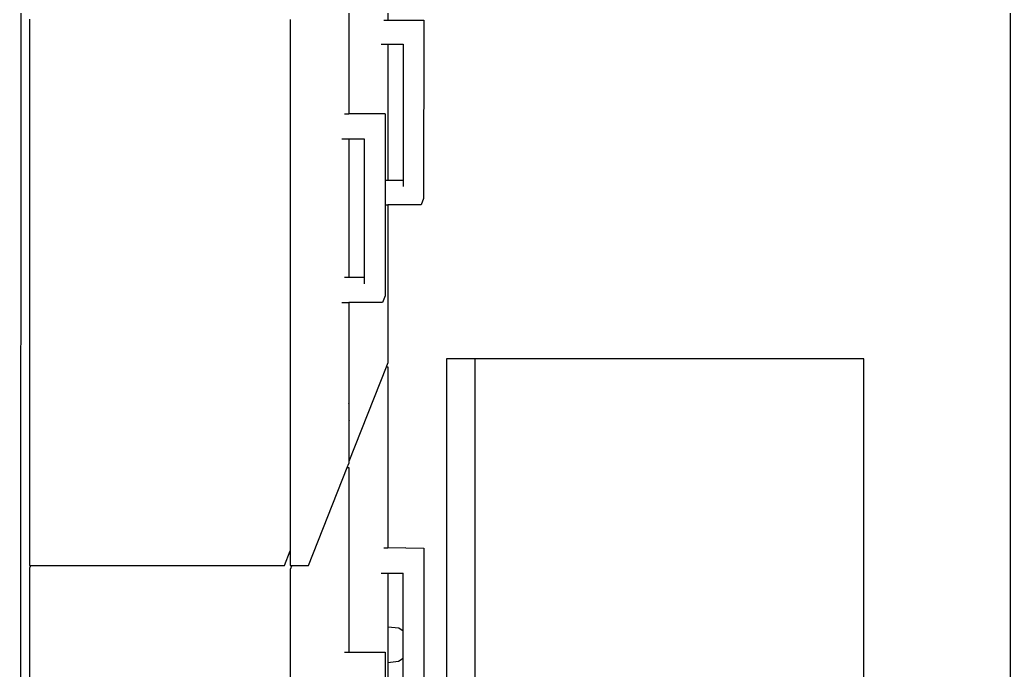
# Model space of a CAD drawing. Header units: millimetres. Extents: x -650 to 3773, y 316 to 2389.
# Drawn here: x 545.21 to 594.45, y 504.68 to 537.03 of the extents above; entities that cross this region are included whole.
import ezdxf

# ---------------------------------------------------------------- set-up
doc = ezdxf.new("R2010")
doc.units = ezdxf.units.MM

# ---------------------------------------------------------------- blocks, each defined once
blk = doc.blocks.new('A$C1e894cf7')
for p, q in [((584.935, 105.767), (689.649, 105.767)), ((623.042, 98.487), (623.042, 79.17)), ((649.965, 98.487), (623.042, 98.487)), ((644.459, 79.17), (623.042, 79.17)), ((623.042, 79.17), (623.042, 77.735)), ((623.042, 77.735), (644.459, 77.735)), ((606.192, 75.716), (606.193, 76.608)), ((606.193, 76.608), (615.07, 76.604)), ((615.07, 76.604), (615.386, 76.478)), ((615.386, 76.478), (615.386, 74.829)), ((632.447, 75.716), (632.453, 76.606)), ((632.453, 76.606), (641.327, 76.608)), ((606.197, 74.829), (606.192, 75.716)), ((607.399, 75.59), (607.403, 75.59)), ((607.403, 75.59), (607.406, 74.829)), ((607.403, 75.59), (614.16, 75.59)), ((614.16, 74.829), (614.16, 75.59)), ((614.16, 75.59), (614.473, 75.59)), ((632.447, 75.716), (632.45, 74.829)), ((633.696, 74.829), (633.7, 75.59)), ((636.559, 75.593), (633.7, 75.59)), ((636.36, 74.829), (636.418, 75.377)), ((636.418, 75.377), (636.559, 75.593)), ((637.231, 75.593), (636.559, 75.593)), ((637.921, 75.592), (637.231, 75.593)), ((638.083, 75.345), (637.921, 75.592)), ((640.415, 75.589), (637.921, 75.592)), ((638.137, 74.829), (638.083, 75.345)), ((597.139, 74.829), (606.197, 74.829)), ((606.198, 74.626), (606.197, 74.829)), ((607.404, 74.829), (607.406, 74.829)), ((607.406, 74.829), (614.16, 74.829)), ((607.406, 74.829), (607.407, 74.499)), ((610.858, 74.689), (614.16, 74.687)), ((610.858, 74.689), (610.861, 72.877)), ((614.16, 74.687), (614.16, 74.829)), ((614.16, 74.687), (615.386, 74.686)), ((615.386, 74.829), (623.256, 74.829)), ((615.386, 74.686), (615.386, 74.829)), ((615.386, 74.686), (619.909, 74.683)), ((619.909, 74.683), (620.239, 74.553)), ((620.239, 74.553), (620.239, 72.877)), ((623.439, 74.757), (623.256, 74.829)), ((623.439, 74.829), (632.45, 74.829)), ((623.439, 74.757), (623.439, 74.829)), ((628.133, 72.904), (623.439, 74.757)), ((632.45, 74.829), (632.451, 74.626)), ((633.695, 74.497), (633.696, 74.829)), ((633.696, 74.829), (636.36, 74.829)), ((636.36, 74.829), (638.137, 74.829)), ((637.628, 73.78), (637.631, 74.686)), ((637.631, 74.686), (640.417, 74.687)), ((638.137, 74.829), (640.416, 74.829)), ((612.105, 72.877), (612.106, 73.648)), ((612.106, 73.648), (618.98, 73.649)), ((618.98, 73.649), (619.308, 73.649)), ((618.981, 72.877), (618.98, 73.649)), ((637.629, 72.877), (637.628, 73.78)), ((625.262, 72.877), (625.194, 72.904)), ((626.089, 72.904), (626.158, 72.877)), ((628.133, 72.877), (628.133, 72.904)), ((635.271, 72.904), (635.277, 72.877)), ((635.334, 72.904), (635.34, 72.877)), ((635.749, 72.904), (635.755, 72.877)), ((636.377, 72.877), (636.374, 72.904)), ((636.448, 72.877), (636.454, 72.904)), ((601.622, 72.877), (610.861, 72.877)), ((610.861, 72.668), (610.861, 72.877)), ((612.105, 72.877), (618.981, 72.877)), ((612.105, 72.535), (612.105, 72.877)), ((618.981, 72.667), (618.981, 72.877)), ((620.239, 72.877), (625.262, 72.877)), ((620.239, 72.534), (620.239, 72.877)), ((625.262, 72.877), (626.158, 72.877)), ((626.158, 72.877), (628.133, 72.877)), ((628.133, 72.877), (628.253, 72.877)), ((628.439, 72.803), (628.253, 72.877)), ((628.439, 72.803), (628.439, 72.877)), ((628.439, 72.877), (635.277, 72.877)), ((633.326, 70.874), (628.439, 72.803)), ((635.277, 72.877), (635.34, 72.877)), ((635.34, 72.877), (635.755, 72.877)), ((635.755, 72.877), (636.377, 72.877)), ((636.377, 72.877), (636.448, 72.877)), ((636.448, 72.877), (637.629, 72.877)), ((637.629, 72.668), (637.629, 72.877)), ((633.326, 70.045), (633.326, 70.874)), ((606.17, 69.969), (632.594, 69.969)), ((633.311, 69.683), (632.594, 69.969)), ((632.594, 69.969), (633.326, 69.969)), ((633.326, 70.045), (633.516, 69.969)), ((633.326, 69.969), (633.326, 70.045)), ((633.516, 69.969), (659.804, 69.969)), ((633.311, 57.069), (633.311, 69.683)), ((606.157, 57.011), (633.311, 57.011)), ((633.311, 57.069), (633.442, 57.011)), ((633.311, 57.011), (633.311, 57.069)), ((633.442, 57.011), (660.596, 57.011)), ((604.268, 56.571), (718.453, 56.524))]:
    blk.add_line(p, q)

msp = doc.modelspace()

# ---------------------------------------------------------------- block references
at = {"rotation": 270}
msp.add_blockref('A$C1e894cf7', (488.682, 1143.208), dxfattribs=at)

doc.saveas('drawing.dxf')
